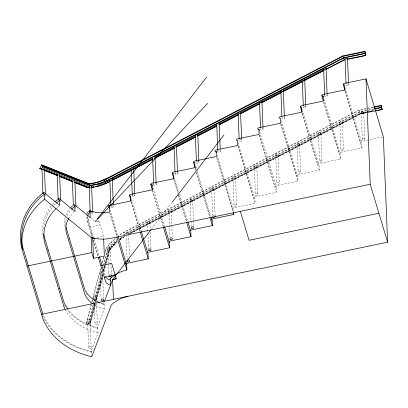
<?xml version="1.0" encoding="UTF-8"?>
<svg xmlns="http://www.w3.org/2000/svg" width="408" height="408" viewBox="0 0 408 408"><rect width="100%" height="100%" fill="white"/><g stroke="black" fill="none" stroke-linecap="round" stroke-linejoin="round"><path stroke-width="0.31" stroke-dasharray="2.04 1.53" d="M65.122 217.479L64.413 222.079L65.203 228.429M95.579 304.062L90.25 324.324L86.18 323.294L91.01 304.832M91.815 301.757L92.621 298.676M92.779 298.064L100.511 268.52M102.122 262.364L103.571 256.826M105.019 251.287C106.468 245.84 111.338 242.061 115.224 238.206M86.598 323.411L91.586 304.353M92.228 301.895L92.713 300.048M92.871 299.436L100.914 268.694M102.525 262.548L103.969 257.014M105.096 252.71C106.131 246.672 111.374 242.627 115.515 238.532A46.267 34.833 -52.2 0 1 116.637 237.578M88.123 323.983L93.233 304.353M93.396 303.741L101.893 271.259M102.536 268.806L103.336 265.741M103.494 265.129L107.503 249.808L111.211 245.101L116.708 239.629M88.342 324.054L93.473 304.455M93.631 303.838L94.273 301.39M94.432 300.778L101.964 271.983M102.765 268.923L103.566 265.858M103.729 265.246L107.732 249.931L111.409 245.264L116.897 239.802M90.265 324.304L89.464 323.819L94.926 302.925M95.574 300.466L95.09 302.313L95.625 300.431M95.732 299.855L102.484 274.043M103.29 270.973L105.055 264.216M105.218 263.599L108.752 250.079L111.971 246.014L112.766 246.575L117.484 241.816M94.738 304.164L89.592 323.819L94.982 302.889M95.788 299.819L102.536 274.018M103.341 270.948L105.106 264.19M105.269 263.578L108.803 250.063C109.038 247.432 111.899 249.65 109.528 250.639L103.907 272.131M94.896 303.547L95.38 301.706M95.538 301.094L102.449 274.681M103.413 270.999L104.856 265.47M105.019 264.858L108.875 250.114L113.251 244.78L117.116 241.062M90.142 324.258L95.447 303.991M96.41 300.308L102.995 275.13M103.8 272.06L105.407 265.914M106.049 263.461L109.421 250.563L112.649 246.483L117.366 241.75M96.517 300.38L102.969 275.818M104.03 302.405L103.826 304.332L104.091 303.868L102.525 303.506A29.274 23.593 -2.3 0 1 100.557 302.904M104.091 303.868L104.295 308.989L97.793 326.252L97.522 328.18L97.854 327.716L95.319 327.124A51.566 41.555 -2.3 0 1 68.156 309.412M97.854 327.716L98.058 332.836L91.555 350.095L91.285 352.022L91.611 351.558L88.118 350.747A73.853 59.522 -2.3 0 1 43.126 314.849M65.826 215.322L67.942 211.196L70.625 207.769M96.252 297.238L96.13 297.468A1.239 0.994 -2.3 0 1 94.044 297.529A1.239 0.994 -2.3 0 1 94.891 295.978A1.239 0.994 -2.3 0 1 96.257 297.228M90.005 320.826L89.877 321.06A1.239 0.994 -2.3 0 1 87.791 321.116A1.239 0.994 -2.3 0 1 88.638 319.571A1.239 0.994 -2.3 0 1 90.01 320.821M90.245 217.566L95.258 221.666L96.793 219.642M151.429 229.189L171.998 202.485M50.995 206.208C44.589 214.185 41.137 224.767 42.82 234.967M114.429 243.392L110.818 247.376L111.598 247.957L110.481 249.364M111.603 247.957L112.766 246.57M52.576 204.403L54.647 202.205M98.966 221.08L95.258 221.666L96.997 219.81M113.98 245.213L115.265 243.923M115.729 242.143L113.174 244.688L113.975 245.223M115.709 242.214L117.071 240.939M58.844 206.147L57.895 206.902A51.566 41.555 -2.3 0 0 56.554 208.116M119.819 239.889L125.256 236.105M119.896 238.808L122.803 236.762M373.147 107.054L358.953 110.012L121.482 233.478A46.578 35.062 -52.2 0 0 118.284 235.722M373.249 107.472L359.106 110.42L121.732 233.835A46.267 34.833 -52.2 0 0 118.555 236.064M109.91 180.433L111.807 179.449M174.037 147.145L175.46 146.406M238.639 113.608L239.593 113.113M281.392 91.412L282.341 90.918M302.767 80.315L304.195 79.575M324.146 69.217L325.569 68.478M131.855 169.254L132.988 168.667M238.649 113.812L239.776 113.225M260.12 102.668L261.253 102.082M281.591 91.519L282.724 90.933M303.062 80.376L304.195 79.789M331.877 65.413L333.576 64.535M260.09 102.755L261.222 102.168L260.141 102.811M281.566 91.601L282.698 91.015M303.047 80.453L304.174 79.866M324.523 69.304L325.655 68.717M110.389 180.55L111.522 179.964M131.866 169.402L132.993 168.815M281.617 91.662L282.744 91.076M303.088 80.514L304.22 79.927M110.568 181.086L111.695 180.499M132.054 169.932L133.186 169.346M175.027 147.619L176.159 147.033M302.818 81.284L303.945 80.692M324.304 70.125L325.436 69.538M110.67 181.188L111.802 180.601M132.151 170.034L133.283 169.447M302.884 81.406L304.011 80.82M324.365 70.252L325.497 69.666M123.394 234.641A45.88 34.537 -52.2 0 1 124.476 233.973L359.703 111.853L367.766 110.17M125.108 235.589L124.639 234.161L359.8 112.083L367.786 110.415M127.184 234.166L359.978 113.317L374.121 110.369M128.887 233.437L360.009 113.455L374.167 110.502M129.662 233.662L360.325 113.914L367.766 112.363M129.866 233.677L360.381 114.011L366.506 112.736M130.902 233.172L360.381 114.041L366.568 112.751M345.663 58.609L346.866 58.359M345.591 58.941L346.82 58.614M344.393 59.262L346.856 58.752M368.388 110.043L373.968 108.88M368.409 110.288L373.993 109.12M361.289 112.797L363.696 112.292M359.999 113.444L374.156 110.43M368.388 112.236L374.59 110.94M367.129 112.603L374.575 111.052L367.19 112.623M382.75 136.94L361.728 141.321A1.239 0.719 -16.7 0 0 360.555 142.3A1.239 0.719 -16.7 0 0 361.784 142.785L361.993 147.905L340.349 152.419A1.239 0.719 -16.7 0 0 339.181 153.398A1.239 0.719 -16.7 0 0 340.41 153.882L340.614 159.003L318.974 163.516A1.239 0.719 -16.7 0 0 317.801 164.495A1.239 0.719 -16.7 0 0 319.036 164.98L319.24 170.1L297.6 174.614A1.239 0.719 -16.7 0 0 296.427 175.593A1.239 0.719 -16.7 0 0 297.656 176.078L297.865 181.198L276.221 185.706A1.239 0.719 -16.7 0 0 275.048 186.691A1.239 0.719 -16.7 0 0 276.282 187.17L276.486 192.296L254.847 196.804A1.239 0.719 -16.7 0 0 253.674 197.788A1.239 0.719 -16.7 0 0 254.903 198.268L255.112 203.393L233.468 207.901A1.239 0.719 -16.7 0 0 232.3 208.886A1.239 0.719 -16.7 0 0 233.529 209.365L233.621 211.645M95.243 221.656L98.909 220.891L103.545 236.339L103.622 238.19M89.245 227.006L100.067 224.752M96.936 237.716L103.545 236.339M88.969 187.772L90.729 187.634M86.18 323.294L89.52 323.774M108.834 250.109L109.548 250.634L107.513 249.818M103.765 304.332L99.608 303.159M104.295 308.989L102.729 308.627A29.274 23.593 -2.3 0 1 93.605 304.516M97.522 328.18C85.904 325.594 74.725 319.439 67.498 309.815M98.058 332.836L95.528 332.25A51.566 41.555 -2.3 0 1 65.632 310.274M91.285 352.022C75.883 348.611 61.241 340.731 50.857 328.72L47.195 323.993L44.518 319.673M106.06 249.018L105.662 248.824M42.917 169.259L44.1 169.733M42.687 169.208L43.947 169.774M42.656 169.754L43.886 170.253M110.945 242.321L111.267 242.617M109.619 243.78L109.946 244.071M108.349 245.285L108.686 245.56M123.196 232.402L123.425 232.769M87.21 294.851L86.379 293.801M64.311 305.011L66.427 308.428M359.713 111.858L360.381 114.036L360.009 113.439M42.274 315.195L44.181 319.132M358.953 110.012L359.703 111.853M345.301 87.878L361.784 142.785M345.204 91.198L360.601 142.484M344.964 91.188L361.993 147.905M323.926 98.976L340.41 153.882M323.83 102.296L339.226 153.581M323.59 102.286L340.614 159.003M302.369 109.466L319.036 164.98M302.455 113.388L317.852 164.679M302.211 113.383L319.24 170.1M280.99 120.564L297.656 176.078M280.898 123.884L296.473 175.777M280.653 123.874L297.865 181.198M259.615 131.662L276.282 187.17M259.519 134.982L275.099 186.874M259.279 134.971L276.486 192.296M238.241 142.759L254.903 198.268M238.144 146.079L253.72 197.967M237.9 146.069L255.112 203.393M217.224 155.06L233.529 209.365M216.765 157.177L232.346 209.064M216.709 157.769L233.009 212.073M195.85 166.158L197.12 170.381M197.299 170.988L211.069 216.842M195.391 168.274L195.937 170.085M196.661 172.497L209.885 216.541M195.151 168.264L195.692 170.075M196.416 172.487L209.641 216.536M174.476 177.256L179.367 193.545M179.546 194.152L187.695 221.304M173.834 178.765L178 192.642M178.724 195.06L186.696 221.605M173.772 179.362L178.301 194.448M178.485 195.049L186.456 221.6M152.918 187.751L164.511 226.369M152.638 190.465L163.506 226.669M152.398 190.459L163.266 226.659M131.539 198.849L141.143 230.826M131.264 201.562L140.138 231.127M131.019 201.557L139.898 231.122M110.165 209.947L117.953 235.89M109.885 212.66L116.77 235.589M109.645 212.655L116.708 236.186M94.039 238.537L87.883 218.025A6.987 5.63 -2.3 0 1 87.689 216.51M94.222 239.144L99.297 256.035M102.372 266.296L105.274 275.951M92.315 236.421L86.695 217.704L86.419 215.766M93.401 240.047L98.292 256.346M92.376 237.436L88.087 223.145A6.987 5.63 -2.3 0 1 89.383 218.321M93.254 240.358L98.195 256.81M43.1 236.64L43.386 237.808M363.732 112.552A1.239 0.994 -2.3 0 1 361.85 113.404A1.239 0.994 -2.3 0 1 361.901 111.675A1.239 0.994 -2.3 0 1 363.732 112.552L364.788 138.899A1.239 0.994 -2.3 0 1 362.906 139.75A1.239 0.994 -2.3 0 1 362.962 138.021A1.239 0.994 -2.3 0 1 364.788 138.899M361.259 112.537L362.314 138.878M348.483 82.936L348.56 84.833M342.297 122.186A1.239 0.994 -2.3 0 1 340.415 123.038A1.239 0.994 -2.3 0 1 340.466 121.309A1.239 0.994 -2.3 0 1 342.297 122.186L343.414 149.991A1.239 0.994 -2.3 0 1 341.532 150.843A1.239 0.994 -2.3 0 1 341.583 149.119A1.239 0.994 -2.3 0 1 343.414 149.991M339.823 122.171L340.94 149.976M327.104 94.034L327.18 95.931A1.239 0.994 -2.3 0 1 325.298 96.783A1.239 0.994 -2.3 0 1 325.355 95.054A1.239 0.994 -2.3 0 1 327.18 95.931M324.656 94.651L324.707 95.916M320.918 133.283A1.239 0.994 -2.3 0 1 319.036 134.135A1.239 0.994 -2.3 0 1 319.092 132.406A1.239 0.994 -2.3 0 1 320.918 133.283L322.034 161.089A1.239 0.994 -2.3 0 1 320.153 161.94A1.239 0.994 -2.3 0 1 320.209 160.216A1.239 0.994 -2.3 0 1 322.034 161.089M318.449 133.268L319.561 161.073M305.755 105.764L305.806 107.029M299.528 144.009A1.239 0.994 -2.3 0 1 297.646 144.865A1.239 0.994 -2.3 0 1 297.702 143.137A1.239 0.994 -2.3 0 1 299.528 144.009L300.66 172.186A1.239 0.994 -2.3 0 1 298.778 173.038A1.239 0.994 -2.3 0 1 298.835 171.314A1.239 0.994 -2.3 0 1 300.66 172.186M297.055 143.993L298.187 172.171M284.376 116.861L284.427 118.126A1.239 0.994 -2.3 0 1 282.545 118.978A1.239 0.994 -2.3 0 1 282.601 117.249A1.239 0.994 -2.3 0 1 284.427 118.126M278.139 154.841A1.239 0.994 -2.3 0 1 276.262 155.693A1.239 0.994 -2.3 0 1 276.313 153.964A1.239 0.994 -2.3 0 1 278.139 154.841L279.286 183.284A1.239 0.994 -2.3 0 1 277.404 184.136A1.239 0.994 -2.3 0 1 277.455 182.407A1.239 0.994 -2.3 0 1 279.286 183.284M275.67 154.821L276.813 183.269M263.002 127.959L263.053 129.224A1.239 0.994 -2.3 0 1 261.171 130.076A1.239 0.994 -2.3 0 1 261.227 128.347A1.239 0.994 -2.3 0 1 263.053 129.224M256.79 166.576A1.239 0.994 -2.3 0 1 254.908 167.428A1.239 0.994 -2.3 0 1 254.964 165.699A1.239 0.994 -2.3 0 1 256.79 166.576L257.907 194.381A1.239 0.994 -2.3 0 1 256.025 195.233A1.239 0.994 -2.3 0 1 256.081 193.504A1.239 0.994 -2.3 0 1 257.907 194.381M254.317 166.561L255.434 194.366M241.602 138.424L241.679 140.316M235.416 177.674A1.239 0.994 -2.3 0 1 233.534 178.526A1.239 0.994 -2.3 0 1 233.585 176.797A1.239 0.994 -2.3 0 1 235.416 177.674L236.533 205.479A1.239 0.994 -2.3 0 1 234.651 206.331A1.239 0.994 -2.3 0 1 234.702 204.602A1.239 0.994 -2.3 0 1 236.533 205.479M232.942 177.659L234.059 205.464M220.249 150.154L220.3 151.414A1.239 0.994 -2.3 0 1 218.418 152.266A1.239 0.994 -2.3 0 1 218.474 150.542A1.239 0.994 -2.3 0 1 220.3 151.414M217.775 150.139L217.826 151.399M214.037 188.766A1.239 0.994 -2.3 0 1 212.155 189.623A1.239 0.994 -2.3 0 1 212.211 187.894A1.239 0.994 -2.3 0 1 214.037 188.766L215.128 215.944M211.568 188.751L212.66 215.929M198.875 161.252L198.925 162.511M192.663 199.864A1.239 0.994 -2.3 0 1 190.781 200.716A1.239 0.994 -2.3 0 1 190.837 198.992A1.239 0.994 -2.3 0 1 192.663 199.864L193.474 220.091M193.499 220.723L193.703 225.777M190.189 199.849L191.026 220.708M191.051 221.335L191.255 226.394M177.495 172.344L177.546 173.609A1.239 0.994 -2.3 0 1 175.669 174.461A1.239 0.994 -2.3 0 1 175.721 172.737A1.239 0.994 -2.3 0 1 177.546 173.609M175.027 172.329L175.078 173.594M171.289 210.962A1.239 0.994 -2.3 0 1 169.407 211.813A1.239 0.994 -2.3 0 1 169.458 210.089A1.239 0.994 -2.3 0 1 171.289 210.962L172.329 236.875M168.815 210.946L169.856 236.859M156.096 182.809L156.172 184.707A1.239 0.994 -2.3 0 1 154.29 185.558A1.239 0.994 -2.3 0 1 154.346 183.829A1.239 0.994 -2.3 0 1 156.172 184.707M153.648 183.427L153.699 184.691M149.909 222.059A1.239 0.994 -2.3 0 1 148.028 222.911A1.239 0.994 -2.3 0 1 148.084 221.182A1.239 0.994 -2.3 0 1 149.909 222.059L150.19 229.01M150.317 232.172L150.975 248.605M147.436 222.044L147.869 232.79M147.895 233.422L148.502 248.589M134.747 194.54L134.798 195.804M132.274 194.524L132.325 195.789M128.586 234.421L129.474 256.54M126.062 233.141L126.113 234.406M126.138 235.039L127.102 259.055M113.368 205.637L113.419 206.902M110.272 247.947L110.854 262.482M110.879 263.114L111.364 275.125M107.799 247.931L108.411 263.099M108.436 263.731L108.89 275.109M102.638 275.41L103.55 298.059M100.067 272.881L101.077 298.044M96.308 296.968L96.436 300.089M96.558 303.205L97.385 323.789M93.835 296.953L93.911 298.824M93.937 299.452L94.916 323.774M90.984 232.8L91.112 235.89M87.694 217.02L87.904 222.146M91.611 351.558L91.795 356.113M90.061 320.56L91.147 347.636M87.587 320.545L88.674 347.621M154.107 157.85A1.239 0.994 -2.3 0 1 153.469 157.845M111.129 206.387A1.239 0.994 -2.3 0 1 113.215 206.326A1.239 0.994 -2.3 0 1 112.368 207.876A1.239 0.994 -2.3 0 1 110.996 206.626M126.949 234.11A1.239 0.994 -2.3 0 1 126.148 232.8A1.239 0.994 -2.3 0 1 127.847 232.249A1.239 0.994 -2.3 0 1 128.352 233.656M127.888 234.019A1.239 0.994 -2.3 0 1 127.587 234.115M133.589 194.8A1.239 0.994 -2.3 0 1 134.666 196.222A1.239 0.994 -2.3 0 1 132.595 196.432A1.239 0.994 -2.3 0 1 133.268 194.83M304.603 106.024A1.239 0.994 -2.3 0 1 305.679 107.447A1.239 0.994 -2.3 0 1 303.603 107.656A1.239 0.994 -2.3 0 1 304.281 106.054M346.729 83.956A1.239 0.994 -2.3 0 1 348.554 84.747A1.239 0.994 -2.3 0 1 346.871 85.762A1.239 0.994 -2.3 0 1 346.469 84.114M218.239 124.573A1.239 0.994 -2.3 0 1 217.918 124.603M91.101 187.073A46.339 27.703 -38.7 0 1 90.01 187.206M119.814 238.767A42.243 31.804 -52.2 0 1 122.716 236.727M119.814 239.853A43.294 32.594 -52.2 0 1 125.261 236.069M119.692 239.792A43.243 32.553 -52.2 0 1 125.139 236.013M119.865 238.675A42.554 32.038 -52.2 0 1 122.793 236.62M197.401 161.537A1.239 0.994 -2.3 0 1 198.9 162.685A1.239 0.994 -2.3 0 1 196.952 163.317A1.239 0.994 -2.3 0 1 197.1 161.639M239.588 139.602A1.239 0.994 -2.3 0 1 241.613 139.975A1.239 0.994 -2.3 0 1 240.302 141.306A1.239 0.994 -2.3 0 1 239.384 139.806M43.671 229.138A51.566 41.555 -2.3 0 1 53.448 205.974M53.841 205.535A51.566 41.555 -2.3 0 1 55.911 203.403M65.713 224.961A29.274 23.593 -2.3 0 1 66.331 218.586M67.213 216.005A29.274 23.593 -2.3 0 1 71.91 208.932M68.651 218.637A29.274 23.593 -2.3 0 1 73.843 212.415M212.731 216.301A1.239 0.994 -2.3 0 1 214.562 215.71M92.101 212.644A1.239 0.994 -2.3 0 1 92.509 214.011A1.239 0.994 -2.3 0 1 90.811 214.363M90.862 212.639A1.239 0.994 -2.3 0 1 91.805 212.542M60.374 200.925A1.239 0.994 -2.3 0 1 60.659 201.894M73.904 181.606A1.239 0.994 -2.3 0 1 73.583 181.636M75.597 207.014A1.239 0.994 -2.3 0 1 75.551 208.427M45.339 195.044A1.239 0.994 -2.3 0 1 45.436 195.804M43.901 196.498A1.239 0.994 -2.3 0 1 43.355 196.238M102.357 273.391A1.239 0.994 -2.3 0 1 100.659 273.748A1.239 0.994 -2.3 0 1 100.246 272.381A1.239 0.994 -2.3 0 1 101.949 272.029M175.486 146.763A1.239 0.994 -2.3 0 1 174.843 146.758M43.753 169.33A1.239 0.994 -2.3 0 1 42.815 169.422M58.681 175.516A1.239 0.994 -2.3 0 1 58.038 175.511M133.034 168.861A1.239 0.994 -2.3 0 1 132.095 168.958M196.86 135.675A1.239 0.994 -2.3 0 1 196.222 135.675M325.421 68.983A1.239 0.994 -2.3 0 1 324.477 69.079M260.987 102.377A1.239 0.994 -2.3 0 1 260.671 102.408M111.659 179.954A1.239 0.994 -2.3 0 1 110.716 180.045M282.668 91.178A1.239 0.994 -2.3 0 1 281.433 91.168M108.967 275.482A1.239 0.994 -2.3 0 1 110.797 274.89M304.042 80.08A1.239 0.994 -2.3 0 1 302.807 80.075M239.613 113.47A1.239 0.994 -2.3 0 1 238.68 113.363M97.334 324.059L97.206 324.289A1.239 0.994 -2.3 0 1 95.12 324.35A1.239 0.994 -2.3 0 1 95.967 322.799A1.239 0.994 -2.3 0 1 97.334 324.049M91.091 347.902L90.969 348.131A1.239 0.994 -2.3 0 1 88.883 348.192A1.239 0.994 -2.3 0 1 89.729 346.642A1.239 0.994 -2.3 0 1 91.096 347.891M110.089 248.446L109.89 248.651A1.239 0.994 -2.3 0 1 107.865 248.273A1.239 0.994 -2.3 0 1 109.176 246.947A1.239 0.994 -2.3 0 1 110.089 248.446"/><path stroke-width="0.61" d="M365.813 55.442C364.048 50.638 365.277 49.7 365.803 55.462L347.172 59.318M381.409 107.36C380.384 99.705 383.54 115.133 381.409 107.381L374.59 108.747M109.946 181.529L107.329 182.866L106.748 180.632L100.419 183.126A42.784 25.576 -38.7 0 1 91.096 185.12L89.786 185.227L42.743 166.413L41.779 164.796L88.755 183.575L89.939 185.426L89.051 187.736L74.868 182.034M109.941 280.031L110.267 278.562L112.552 276.599A33.063 26.648 -2.3 0 1 126.852 269.974L126.648 264.853L118.136 236.492M41.754 164.781L39.724 168.581L41.693 168.82L42.794 166.413M89.031 187.751L87.287 187.614L74.919 182.656M104.479 301.216L112.639 279.562L116.244 278.628M223.987 134.961L172.385 201.98M110.231 280.245L110.328 280.026A6.987 5.63 -2.3 0 1 105.677 276.905M86.828 213.812L88.286 211.579M97.181 219.137L206.611 77.051M113.424 299.339L112.633 279.582L151.042 229.694M97.436 219.346L207.657 103.382M55.09 201.787L58.803 198.558M71.023 207.315L72.813 205.612M110.267 278.562L111.955 277.088M43.574 192.474L36.501 198.788L32.467 203.408C26.607 210.854 22.455 219.672 20.961 229.056L20.925 229.245C19.982 236.059 20.283 243.061 22.18 249.691M87.735 216.005A6.987 5.63 -2.3 0 1 90.041 212.446A1.239 0.495 51.5 0 1 89.148 211.007A1.239 0.495 51.5 0 1 89.979 210.982L90.245 217.566L74.756 204.893A1.239 0.495 51.5 0 0 73.924 204.923A1.239 0.495 51.5 0 0 74.817 206.356L75.021 211.477L59.532 198.803A1.239 0.495 51.5 0 0 58.701 198.834A1.239 0.495 51.5 0 0 59.588 200.267L59.797 205.392L44.304 192.714A1.239 0.495 51.5 0 0 43.477 192.744A1.239 0.495 51.5 0 0 44.365 194.177L41.743 196.268A73.853 59.522 -2.3 0 0 22.44 246.177L42.886 314.288M44.365 194.177L44.569 199.303L41.947 201.389A73.853 59.522 -2.3 0 0 22.644 251.303L43.09 319.408A73.853 59.522 -2.3 0 0 88.327 355.868L91.82 356.679L111.328 304.904A33.063 26.648 -2.3 0 1 127.913 296.315M59.588 200.267L57.691 201.781A51.566 41.555 -2.3 0 0 56.35 202.99M74.817 206.356L73.639 207.295A29.274 23.593 -2.3 0 0 71.91 208.932M364.936 51.321L342.725 55.947L107.11 178.265L99.282 181.489A42.534 25.429 -38.7 0 1 90.015 183.472L88.755 183.575M365.012 51.745L342.878 56.36L107.324 178.643L99.45 181.886A42.753 25.556 -38.7 0 1 90.137 183.881L88.837 183.988L41.805 165.179M365.18 53.264L343.475 57.788L108.299 179.877L106.738 180.632L105.585 179.03M109.91 180.433L107.115 181.83M112.282 179.204L131.284 169.335M133.661 168.106L152.663 158.243M155.035 157.009L174.037 147.145M176.414 145.911L195.412 136.048M197.788 134.813L216.791 124.95M219.162 123.716L238.165 113.852M240.541 112.618L259.544 102.755M261.916 101.521L280.918 91.657M283.295 90.423L302.292 80.56M304.669 79.331L323.671 69.462M112.261 180.203L131.488 170.223M133.748 169.05L152.408 159.365M154.673 158.187L174.461 147.915M176.725 146.742L195.381 137.052M197.645 135.879L216.306 126.194M219.132 124.726L238.354 114.745M240.618 113.572L259.279 103.882M261.538 102.709L281.331 92.438M283.591 91.264L302.252 81.575M304.511 80.401L323.738 70.421M325.997 69.248L344.153 59.971L343.485 57.808M111.95 180.494L131.636 170.269M133.885 169.101L153.015 159.171M154.703 158.299L174.389 148.079M176.639 146.911L195.764 136.981M197.452 136.104L216.582 126.174M218.831 125.006L238.517 114.786M240.766 113.618L259.896 103.688M261.584 102.811L281.27 92.591M282.958 91.713L302.644 81.493M304.332 80.616L324.023 70.395M325.706 69.523L344.148 59.95L345.352 59.701M106.1 183.269L108.319 182.233M107.34 182.83L100.648 185.467A44.865 26.821 -38.7 0 1 95.656 186.808M105.499 182.554L97.359 185.324M365.211 53.509L343.567 58.018L108.452 180.076L100.572 183.32A42.789 25.582 -38.7 0 1 91.249 185.319L89.939 185.426L42.896 166.612M347.193 59.206L365.808 55.355M41.351 314.364L387.6 242.184L383.367 136.808L365.976 78.887L344.337 83.395A1.239 0.719 -16.7 0 0 343.164 84.379A1.239 0.719 -16.7 0 0 344.398 84.859L344.602 89.979L322.963 94.493A1.239 0.719 -16.7 0 0 321.79 95.477A1.239 0.719 -16.7 0 0 323.019 95.957L323.381 97.165M373.764 106.927L381.164 105.381M374.478 107.217L381.245 105.805M374.615 108.992L381.439 107.569M375.829 110.685L377.069 110.425M378.313 110.165L382.036 109.421M375.192 110.925L382.021 109.502M109.619 208.136L109.257 206.927A1.239 0.719 -16.7 0 1 108.028 206.448A1.239 0.719 -16.7 0 1 109.201 205.464L130.841 200.95L130.636 195.83A1.239 0.719 -16.7 0 1 129.402 195.35A1.239 0.719 -16.7 0 1 130.575 194.366L152.215 189.858L152.011 184.732A1.239 0.719 -16.7 0 1 150.781 184.253A1.239 0.719 -16.7 0 1 151.949 183.269L173.594 178.76L173.385 173.635A1.239 0.719 -16.7 0 1 172.156 173.155A1.239 0.719 -16.7 0 1 173.329 172.171L194.968 167.662L194.764 162.537A1.239 0.719 -16.7 0 1 193.53 162.058A1.239 0.719 -16.7 0 1 194.703 161.073L216.347 156.565L216.138 151.439A1.239 0.719 -16.7 0 1 214.909 150.96A1.239 0.719 -16.7 0 1 216.082 149.981L237.721 145.467L237.517 140.347A1.239 0.719 -16.7 0 1 236.283 139.862A1.239 0.719 -16.7 0 1 237.456 138.883L259.095 134.37L258.891 129.249A1.239 0.719 -16.7 0 1 257.657 128.765A1.239 0.719 -16.7 0 1 258.83 127.786L280.475 123.272L280.265 118.152A1.239 0.719 -16.7 0 1 279.036 117.667A1.239 0.719 -16.7 0 1 280.209 116.688L301.849 112.174L301.645 107.054A1.239 0.719 -16.7 0 1 300.41 106.575A1.239 0.719 -16.7 0 1 301.583 105.59L323.228 101.077L323.019 95.957M103.647 238.808L104.341 256.096L93.519 258.351L92.723 238.593L95.13 238.094M365.976 78.887L370.209 184.258L110.522 238.394A33.063 26.648 -2.3 0 1 91.04 237.323L44.569 199.303M233.641 212.211L233.733 214.491L212.094 218.999A1.239 0.719 -16.7 0 0 211.497 219.224M211.247 217.449L212.155 220.463L212.359 225.583L190.72 230.097A1.239 0.719 -16.7 0 0 190.123 230.321M26.857 266.093L91.78 252.557L91.157 237.125M187.879 221.906L190.776 231.56L190.985 236.681L169.34 241.194A1.239 0.719 -16.7 0 0 168.744 241.419M164.689 226.97L169.402 242.658L169.606 247.778L147.966 252.292A1.239 0.719 -16.7 0 0 147.37 252.516M100.842 265.623L111.659 263.369L116.3 278.817L112.633 279.582M141.321 231.428L148.022 253.756L148.231 258.876L126.592 263.39A1.239 0.719 -16.7 0 0 125.746 263.777M378.905 213.221L249.064 240.286L240.368 211.324M104.321 277.21L115.138 274.956M94.019 187.129L91.336 187.512M69.095 238.818L69.406 238.777M47.716 249.91L48.027 249.875M26.341 261.008L26.653 260.972M80.687 277.43L80.998 277.394M59.308 288.527L59.624 288.487M87.236 187.583L88.735 187.466M93.106 211.818L89.979 210.982L93.106 211.818A33.063 26.648 -2.3 0 0 109.466 212.048L109.201 205.464M42.315 167.698L89.505 186.568M44.1 169.733L57.712 175.175M59.486 175.884L73.093 181.325M44.467 169.922L57.487 175.129M59.854 176.072L72.874 181.285M75.245 182.228L88.868 187.7M40.066 168.438L42.412 169.376M44.166 170.08L57.059 175.236M59.405 176.169L72.884 181.56M74.638 182.264L87.531 187.42M39.724 168.581L42.07 169.519M44.416 170.457L57.319 175.619M59.665 176.557L72.573 181.718M104.004 179.714L105.305 181.478L105.662 183.61L100.501 185.416A45.339 27.107 -38.7 0 1 99.379 185.762M342.725 55.947L342.878 56.36M343.215 84.558L345.025 90.591M370.209 184.258L387.6 242.184M321.835 95.656L323.284 100.485M300.461 106.753L302.088 112.185M258.891 129.249L259.253 130.453M216.138 151.439L216.5 152.648M233.192 212.68L233.733 214.491M193.581 162.241L195.208 167.668M210.003 217.739L212.359 225.583M172.201 173.334L173.655 178.163M186.635 222.202L190.985 236.681M152.011 184.732L152.373 185.941M150.827 184.431L152.459 189.863M163.45 227.266L169.606 247.778M129.453 195.529L131.08 200.96M140.077 231.724L148.231 258.876M116.892 236.788L126.852 269.974M99.476 256.642L102.194 265.69M92.376 237.436L92.723 238.593M98.369 257.397L105.478 281.071A6.987 5.63 -2.3 0 0 110.532 285.146L110.328 280.026M91.78 252.557L93.519 258.351M65.989 227.078L84.594 289.053A29.274 23.593 -2.3 0 0 99.476 302.512M347.494 58.288L348.457 82.304M345.02 58.273L346.035 83.553M326.063 68.126L327.078 93.401M323.641 69.37L324.656 94.651M305.73 105.131L304.689 79.218A1.239 0.994 -2.3 0 0 304.654 78.963M302.267 80.468L303.282 105.748M283.31 90.316L284.35 116.229M280.867 90.933L281.882 116.214M261.936 101.419L262.976 127.327M259.514 102.668L260.503 127.311M240.562 112.511L241.602 138.424M238.139 113.761L239.154 139.041M219.183 123.614L220.198 148.889M216.76 124.863L217.775 150.139M197.809 134.722L198.849 160.619M195.361 135.334L196.401 161.231M176.429 145.804L177.47 171.712M173.986 146.421L175.001 171.697M155.055 156.891L156.096 182.809M152.633 158.141L153.622 182.794M133.681 168.004L134.722 193.907M131.259 169.249L132.274 194.524M112.302 179.097L113.317 204.372M109.879 180.341L110.894 205.622M91.601 186.42L92.642 212.252M89.153 187.037L90.117 210.977M74.848 180.647L75.888 206.463M72.405 181.259L73.364 205.188M59.65 175.19L60.659 200.374M57.151 174.542L58.14 199.099M44.426 169.101L45.436 194.285M41.953 169.085L42.937 193.642M126.648 264.853A1.239 0.719 -16.7 0 1 126.337 264.894M169.402 242.658A1.239 0.719 -16.7 0 1 169.091 242.699M154.907 156.391A1.239 0.994 -2.3 0 1 155.02 156.631M94.156 186.012A44.288 26.479 -38.7 0 1 91.03 186.446M219.035 123.114A1.239 0.994 -2.3 0 1 219.152 123.354M68.651 218.637A29.274 23.593 -2.3 0 0 66.193 232.198L84.798 294.173A29.274 23.593 -2.3 0 0 92.616 303.822M43.845 234.146A51.566 41.555 -2.3 0 0 44.212 236.63L63.74 301.67A51.566 41.555 -2.3 0 0 67.493 308.489M56.12 208.529A51.566 41.555 -2.3 0 0 44.416 241.75L63.944 306.791A51.566 41.555 -2.3 0 0 65.107 309.29M215.123 216.316A1.239 0.994 -2.3 0 1 214.21 217.535A1.239 0.994 -2.3 0 1 212.716 216.816M212.155 220.463A1.239 0.719 -16.7 0 1 211.839 220.504M57.304 175.042A1.239 0.994 -2.3 0 1 57.186 174.803M98.818 185.926A45.339 27.107 -38.7 0 1 94.391 186.986M93.845 187.083A45.339 27.107 -38.7 0 1 92.218 187.343M197.467 134.013A1.239 0.994 -2.3 0 1 197.661 134.222M111.353 275.497A1.239 0.994 -2.3 0 1 111.206 276.252L111.007 276.461A1.239 0.994 -2.3 0 1 108.951 275.997M325.916 67.626A1.239 0.994 -2.3 0 1 326.033 67.866M112.154 178.597A1.239 0.994 -2.3 0 1 112.271 178.837M261.788 100.919A1.239 0.994 -2.3 0 1 261.9 101.164M304.348 78.514A1.239 0.994 -2.3 0 1 304.536 78.718M103.571 300.212L103.443 300.446A1.239 0.994 -2.3 0 1 101.357 300.502A1.239 0.994 -2.3 0 1 102.204 298.957A1.239 0.994 -2.3 0 1 103.576 300.201M170.524 239.624A1.239 0.994 -2.3 0 0 172.406 238.772A1.239 0.994 -2.3 0 0 170.575 237.895A1.239 0.994 -2.3 0 0 170.524 239.624M127.77 261.814A1.239 0.994 -2.3 0 0 129.652 260.962A1.239 0.994 -2.3 0 0 127.821 260.09A1.239 0.994 -2.3 0 0 127.77 261.814M149.144 250.721A1.239 0.994 -2.3 0 0 151.026 249.864A1.239 0.994 -2.3 0 0 149.201 248.992A1.239 0.994 -2.3 0 0 149.144 250.721M191.898 228.526A1.239 0.994 -2.3 0 0 193.78 227.674A1.239 0.994 -2.3 0 0 191.954 226.797A1.239 0.994 -2.3 0 0 191.898 228.526"/></g></svg>
